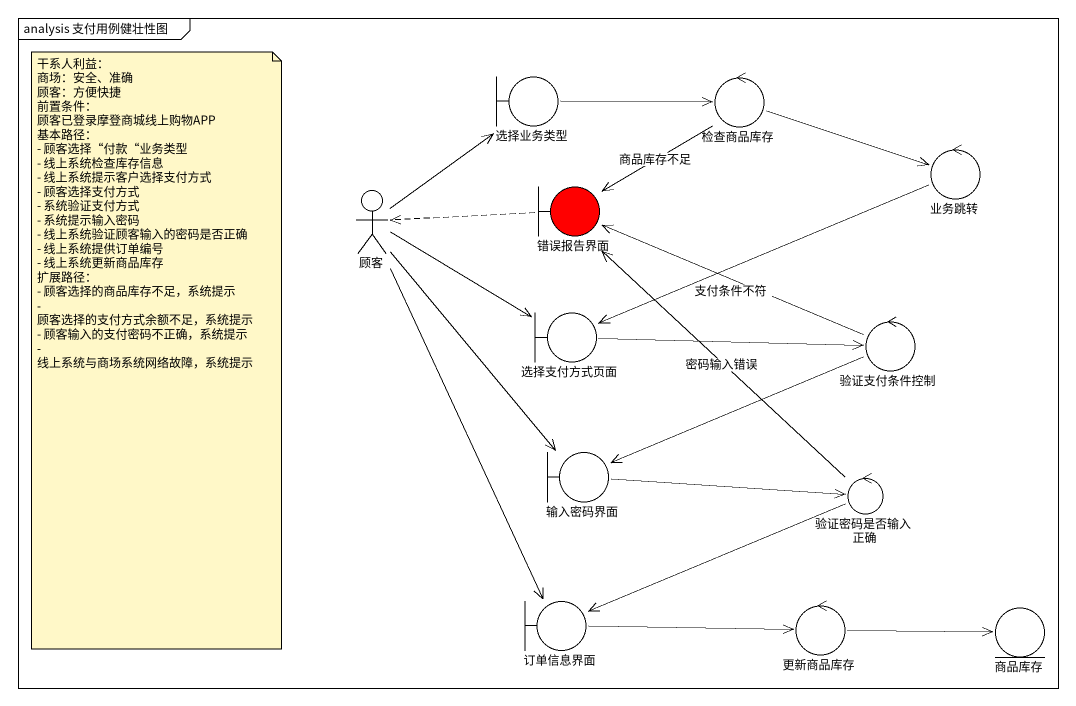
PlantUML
@startuml
mainframe analysis 支付用例健壮性图
boundary 选择业务类型
control 检查商品库存
control 业务跳转
actor 顾客
boundary 错误报告界面 #FF0000
boundary 选择支付方式页面
control 验证支付条件控制
boundary 输入密码界面
control 验证密码是否输入正确
boundary 订单信息界面
control 更新商品库存
entity 商品库存
选择业务类型 -right-> 检查商品库存
检查商品库存 -right-> 业务跳转
检查商品库存 --> 错误报告界面 : 商品库存不足
业务跳转 -left-> 选择支付方式页面
顾客 -up-> 选择业务类型
顾客 -right-> 选择支付方式页面
顾客 --> 输入密码界面
顾客 --> 订单信息界面
错误报告界面 .left.> 顾客
选择支付方式页面 -right-> 验证支付条件控制
验证支付条件控制 -left-> 错误报告界面 : 支付条件不符
验证支付条件控制 -left-> 输入密码界面
输入密码界面 -right-> 验证密码是否输入正确
验证密码是否输入正确 -up-> 错误报告界面 : 密码输入错误
验证密码是否输入正确 -left-> 订单信息界面
订单信息界面 -right-> 更新商品库存
更新商品库存 -right-> 商品库存
note as N1
  干系人利益：
  商场：安全、准确
  顾客：方便快捷
  前置条件：
  顾客已登录摩登商城线上购物APP
  基本路径：
  - 顾客选择“付款“业务类型
  - 线上系统检查库存信息
  - 线上系统提示客户选择支付方式
  - 顾客选择支付方式
  - 系统验证支付方式
  - 系统提示输入密码
  - 线上系统验证顾客输入的密码是否正确
  - 线上系统提供订单编号
  - 线上系统更新商品库存
  扩展路径：
  - 顾客选择的商品库存不足，系统提示
  - 顾客选择的支付方式余额不足，系统提示
  - 顾客输入的支付密码不正确，系统提示
  - 线上系统与商场系统网络故障，系统提示
end note
@enduml
